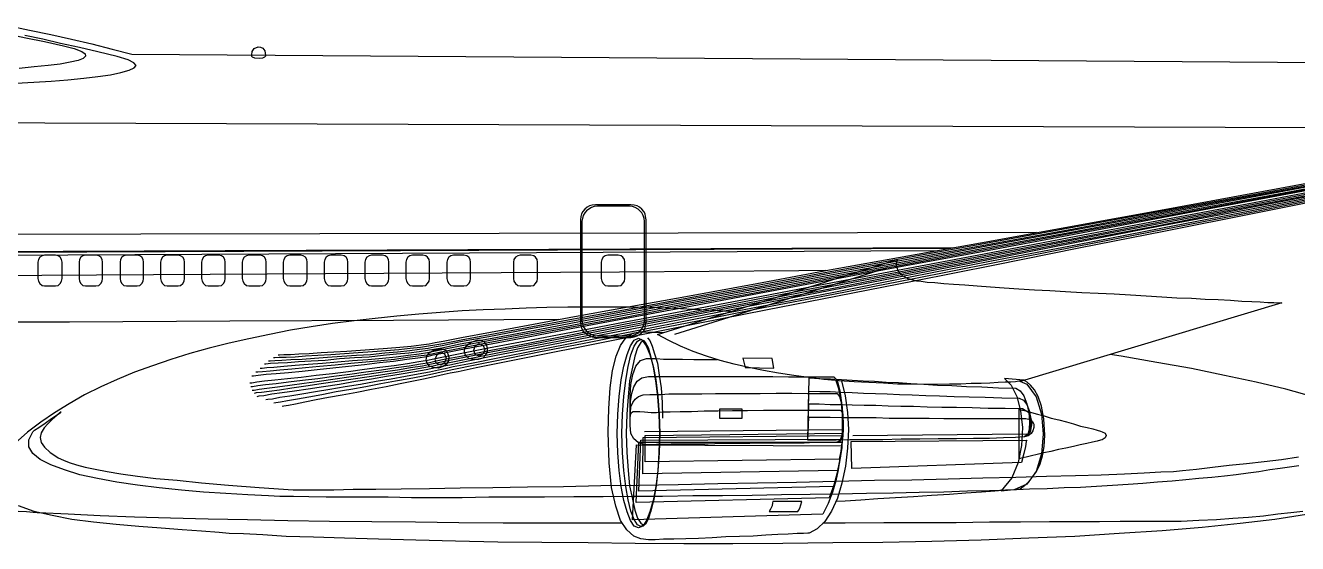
# Model space of a CAD drawing. Extents: x 895 to 2905, y -3 to 221.
# Drawn here: x 958.6 to 1027.1, y -3.1 to 24.8 of the extents above; entities that cross this region are included whole.
import ezdxf

# ---------------------------------------------------------------- set-up
doc = ezdxf.new("R2010")
doc.units = 0
doc.header["$MEASUREMENT"] = 0
doc.layers.get('0').update_dxf_attribs({"linetype": 'CONTINUOUS'})

msp = doc.modelspace()

# ---------------------------------------------------------------- linework, layer by layer
at = {"linetype": 'Continuous'}
for points in [[(957.664, 24.806), (958.832, 24.552), (959.976, 24.323), (961.094, 24.07), (962.187, 23.816), (963.279, 23.536), (964.346, 23.257), (1064.611, 22.552)], [(957.664, 24.806), (958.832, 24.552), (959.976, 24.323), (961.094, 24.07), (962.187, 23.816), (963.279, 23.536), (964.346, 23.257), (1064.611, 22.552)], [(957.664, 24.806), (958.832, 24.552), (959.976, 24.323), (961.094, 24.07), (962.187, 23.816), (963.279, 23.536), (964.346, 23.257), (1064.611, 22.552)], [(957.638, 24.348), (958.629, 24.146), (959.646, 23.943), (960.662, 23.714), (961.246, 23.562), (961.653, 23.409), (961.831, 23.282), (961.856, 23.155), (961.729, 23.028), (961.45, 22.926), (961.018, 22.825), (960.484, 22.723), (959.849, 22.647), (959.087, 22.571), (958.273, 22.494)], [(963.559, 23.13), (962.517, 23.384), (961.526, 23.612), (960.51, 23.841), (959.544, 24.07), (958.578, 24.272)], [(970.801, 23.155), (970.801, 23.231), (970.826, 23.409), (970.928, 23.562), (971.156, 23.663), (971.283, 23.638), (971.41, 23.587), (971.512, 23.435), (971.537, 23.181), (971.537, 23.155), (971.487, 23.104), (971.385, 23.053), (971.207, 23.028), (970.978, 23.053), (970.851, 23.104), (970.801, 23.13), (970.801, 23.155)], [(958.121, 21.707), (959.061, 21.758), (960.001, 21.808), (960.891, 21.885), (961.755, 21.961), (962.517, 22.062), (963.203, 22.139), (963.762, 22.266), (964.194, 22.393), (964.473, 22.52), (964.575, 22.647), (964.448, 22.799), (964.143, 22.952), (963.559, 23.13)], [(1047.69, 19.223), (905.853, 19.75)], [(971.487, 6.588), (971.563, 6.588), (971.817, 6.613), (972.224, 6.639), (972.732, 6.664), (973.316, 6.715), (974.002, 6.74), (974.765, 6.791), (975.527, 6.867), (976.34, 6.918), (977.128, 6.969), (977.89, 7.045), (978.601, 7.121), (979.262, 7.172), (979.821, 7.248), (980.278, 7.325), (980.609, 7.375), (981.041, 7.452), (982.032, 7.655), (983.556, 7.935), (985.589, 8.316), (988.079, 8.798), (990.976, 9.332), (994.254, 9.942), (997.862, 10.603), (1001.801, 11.339), (1005.968, 12.102), (1010.389, 12.94), (1014.989, 13.779), (1019.739, 14.668), (1024.593, 15.558), (1029.522, 16.472)], [(971.715, 6.74), (971.792, 6.74), (972.046, 6.766), (972.427, 6.791), (972.91, 6.816), (973.519, 6.842), (974.18, 6.893), (974.892, 6.944), (975.654, 6.994), (976.442, 7.045), (977.204, 7.096), (977.966, 7.172), (978.652, 7.223), (979.313, 7.299), (979.847, 7.375), (980.304, 7.426), (980.634, 7.503), (981.066, 7.579), (982.057, 7.782), (983.582, 8.062), (985.615, 8.443), (988.105, 8.9), (991.002, 9.434), (994.279, 10.044), (997.913, 10.704), (1001.826, 11.441), (1006.019, 12.203), (1010.44, 13.017), (1015.065, 13.855), (1019.815, 14.744), (1024.669, 15.634), (1029.624, 16.523)], [(971.969, 6.918), (972.046, 6.918), (972.274, 6.944), (972.655, 6.944), (973.138, 6.969), (973.697, 7.02), (974.358, 7.045), (975.069, 7.096), (975.806, 7.147), (976.543, 7.198), (977.306, 7.248), (978.042, 7.299), (978.728, 7.35), (979.338, 7.426), (979.897, 7.477), (980.329, 7.553), (980.66, 7.604), (981.092, 7.68), (982.083, 7.884), (983.633, 8.163), (985.64, 8.544), (988.13, 9.002), (991.052, 9.535), (994.33, 10.145), (997.964, 10.806), (1001.877, 11.543), (1006.095, 12.305), (1010.516, 13.118), (1015.116, 13.957), (1019.866, 14.821), (1024.745, 15.71), (1029.7, 16.625)], [(972.224, 7.071), (972.3, 7.071), (972.528, 7.096), (972.884, 7.096), (973.342, 7.121), (973.901, 7.147), (974.536, 7.198), (975.222, 7.223), (975.933, 7.274), (976.67, 7.325), (977.407, 7.375), (978.119, 7.426), (978.779, 7.477), (979.389, 7.528), (979.923, 7.604), (980.355, 7.655), (980.685, 7.731), (981.117, 7.807), (982.108, 8.011), (983.658, 8.29), (985.691, 8.671), (988.181, 9.129), (991.078, 9.662), (994.381, 10.247), (998.015, 10.907), (1001.928, 11.644), (1006.146, 12.407), (1010.567, 13.194), (1015.192, 14.033), (1019.943, 14.897), (1024.821, 15.786), (1029.776, 16.701)], [(1029.319, 16.117), (1024.415, 15.176), (1019.561, 14.262), (1014.836, 13.372), (1010.262, 12.483), (1005.866, 11.67), (1001.699, 10.882), (997.786, 10.12), (994.203, 9.434), (990.925, 8.824), (988.029, 8.265), (985.564, 7.807), (983.556, 7.426), (982.032, 7.121), (981.041, 6.918), (980.609, 6.842), (980.278, 6.766), (979.796, 6.689), (979.186, 6.588), (978.474, 6.486), (977.712, 6.385), (976.874, 6.283), (976.01, 6.156), (975.146, 6.054), (974.282, 5.953), (973.469, 5.851), (972.732, 5.775), (972.046, 5.698), (971.487, 5.648), (971.08, 5.597), (970.801, 5.546), (970.699, 5.546)], [(970.75, 5.368), (970.851, 5.368), (971.131, 5.419), (971.537, 5.47), (972.122, 5.521), (972.783, 5.622), (973.545, 5.698), (974.358, 5.8), (975.222, 5.927), (976.086, 6.029), (976.95, 6.156), (977.788, 6.257), (978.576, 6.385), (979.288, 6.486), (979.897, 6.588), (980.38, 6.664), (980.736, 6.74), (981.168, 6.842), (982.159, 7.02), (983.683, 7.325), (985.691, 7.706), (988.156, 8.189), (991.027, 8.748), (994.305, 9.357), (997.888, 10.044), (1001.801, 10.806), (1005.943, 11.594), (1010.339, 12.432), (1014.912, 13.296), (1019.638, 14.211), (1024.465, 15.126), (1029.37, 16.066)], [(1029.293, 16.218), (1024.389, 15.303), (1019.536, 14.389), (1014.811, 13.499), (1010.237, 12.635), (1005.841, 11.822), (1001.648, 11.035), (997.761, 10.298), (994.152, 9.612), (990.874, 9.002), (988.003, 8.468), (985.513, 7.985), (983.506, 7.604), (981.981, 7.325), (980.99, 7.121), (980.558, 7.045), (980.228, 6.969), (979.745, 6.893), (979.16, 6.816), (978.449, 6.715), (977.687, 6.639), (976.874, 6.537), (976.01, 6.435), (975.171, 6.359), (974.333, 6.257), (973.519, 6.181), (972.783, 6.105), (972.122, 6.054), (971.588, 6.003), (971.156, 5.953), (970.902, 5.927), (970.801, 5.927)], [(970.826, 5.165), (970.928, 5.165), (971.207, 5.216), (971.614, 5.266), (972.198, 5.343), (972.859, 5.444), (973.621, 5.546), (974.434, 5.648), (975.298, 5.775), (976.162, 5.902), (977.026, 6.029), (977.865, 6.156), (978.652, 6.257), (979.364, 6.385), (979.999, 6.486), (980.482, 6.588), (980.838, 6.664), (981.269, 6.74), (982.26, 6.944), (983.785, 7.248), (985.792, 7.63), (988.257, 8.112), (991.129, 8.671), (994.381, 9.281), (997.989, 9.967), (1001.877, 10.73), (1006.019, 11.517), (1010.415, 12.356), (1014.963, 13.245), (1019.688, 14.135), (1024.516, 15.049), (1029.42, 15.989)], [(970.953, 5.012), (971.055, 5.038), (971.334, 5.063), (971.741, 5.114), (972.3, 5.19), (972.96, 5.292), (973.723, 5.394), (974.536, 5.521), (975.4, 5.648), (976.264, 5.775), (977.128, 5.902), (977.966, 6.029), (978.754, 6.156), (979.465, 6.283), (980.075, 6.385), (980.583, 6.486), (980.939, 6.562), (981.371, 6.639), (982.362, 6.842), (983.861, 7.147), (985.869, 7.528), (988.333, 8.011), (991.205, 8.57), (994.457, 9.205), (998.065, 9.891), (1001.953, 10.628), (1006.095, 11.441), (1010.466, 12.28), (1015.039, 13.169), (1019.739, 14.058), (1024.542, 14.998), (1029.446, 15.939)], [(971.029, 6.156), (971.131, 6.156), (971.385, 6.181), (971.792, 6.207), (972.325, 6.257), (972.96, 6.308), (973.697, 6.385), (974.46, 6.461), (975.298, 6.537), (976.137, 6.613), (976.95, 6.689), (977.763, 6.766), (978.5, 6.842), (979.186, 6.944), (979.77, 7.02), (980.253, 7.071), (980.583, 7.147), (981.015, 7.223), (982.006, 7.426), (983.531, 7.731), (985.564, 8.112), (988.029, 8.57), (990.925, 9.103), (994.178, 9.739), (997.786, 10.399), (1001.699, 11.136), (1005.892, 11.924), (1010.288, 12.737), (1014.862, 13.601), (1019.612, 14.49), (1024.465, 15.38), (1029.37, 16.294)], [(971.105, 4.834), (971.207, 4.86), (971.461, 4.885), (971.893, 4.962), (972.452, 5.038), (973.113, 5.139), (973.85, 5.241), (974.663, 5.368), (975.527, 5.495), (976.391, 5.648), (977.255, 5.775), (978.068, 5.927), (978.856, 6.054), (979.592, 6.181), (980.202, 6.283), (980.71, 6.385), (981.066, 6.461), (981.473, 6.537), (982.464, 6.74), (983.963, 7.045), (985.97, 7.426), (988.41, 7.909), (991.281, 8.468), (994.508, 9.103), (998.091, 9.789), (1001.979, 10.552), (1006.12, 11.365), (1010.491, 12.203), (1015.039, 13.093), (1019.739, 14.008), (1024.567, 14.922), (1029.446, 15.862)], [(971.258, 6.359), (971.36, 6.359), (971.614, 6.385), (971.995, 6.41), (972.528, 6.461), (973.138, 6.512), (973.85, 6.562), (974.612, 6.613), (975.425, 6.689), (976.238, 6.766), (977.051, 6.816), (977.839, 6.893), (978.576, 6.969), (979.237, 7.045), (979.821, 7.121), (980.278, 7.198), (980.609, 7.274), (981.041, 7.35), (982.032, 7.553), (983.556, 7.833), (985.589, 8.214), (988.054, 8.671), (990.951, 9.23), (994.229, 9.84), (997.837, 10.501), (1001.75, 11.238), (1005.943, 12), (1010.339, 12.839), (1014.938, 13.677), (1019.688, 14.567), (1024.542, 15.456), (1029.471, 16.371)], [(971.563, 4.657), (971.665, 4.682), (971.919, 4.707), (972.325, 4.784), (972.859, 4.86), (973.494, 4.962), (974.231, 5.089), (975.019, 5.216), (975.832, 5.368), (976.67, 5.495), (977.509, 5.648), (978.322, 5.775), (979.084, 5.927), (979.77, 6.054), (980.38, 6.156), (980.863, 6.257), (981.219, 6.334), (981.651, 6.435), (982.642, 6.613), (984.141, 6.918), (986.148, 7.325), (988.588, 7.807), (991.459, 8.366), (994.711, 9.002), (998.269, 9.688), (1002.157, 10.45), (1006.273, 11.263), (1010.643, 12.127), (1015.192, 12.991), (1019.866, 13.906), (1024.669, 14.846), (1029.547, 15.812)], [(971.995, 4.479), (972.096, 4.504), (972.351, 4.53), (972.732, 4.606), (973.265, 4.707), (973.875, 4.809), (974.587, 4.936), (975.349, 5.089), (976.137, 5.216), (976.95, 5.368), (977.763, 5.521), (978.551, 5.673), (979.288, 5.8), (979.948, 5.927), (980.533, 6.054), (981.015, 6.156), (981.346, 6.232), (981.778, 6.308), (982.743, 6.512), (984.268, 6.816), (986.275, 7.223), (988.715, 7.706), (991.561, 8.265), (994.813, 8.9), (998.37, 9.612), (1002.233, 10.348), (1006.375, 11.162), (1010.72, 12.026), (1015.268, 12.915), (1019.943, 13.83), (1024.745, 14.77), (1029.598, 15.735)], [(972.452, 4.301), (972.528, 4.326), (972.783, 4.352), (973.164, 4.428), (973.672, 4.53), (974.282, 4.657), (974.942, 4.784), (975.679, 4.911), (976.467, 5.063), (977.255, 5.216), (978.042, 5.368), (978.805, 5.521), (979.516, 5.673), (980.151, 5.8), (980.71, 5.927), (981.168, 6.029), (981.498, 6.105), (981.93, 6.181), (982.896, 6.385), (984.42, 6.689), (986.402, 7.096), (988.842, 7.579), (991.713, 8.138), (994.94, 8.798), (998.497, 9.485), (1002.36, 10.247), (1006.476, 11.06), (1010.821, 11.924), (1015.344, 12.839), (1020.019, 13.753), (1024.796, 14.694), (1029.649, 15.659)], [(992.043, 11.339), (992.043, 14.338), (992.018, 14.516), (991.993, 14.668), (991.916, 14.795), (991.815, 14.922), (991.688, 15.024), (991.561, 15.1), (991.408, 15.126), (991.23, 15.151), (989.324, 15.151), (989.147, 15.126), (988.994, 15.1), (988.867, 15.024), (988.74, 14.922), (988.638, 14.795), (988.562, 14.668), (988.537, 14.516), (988.511, 14.338), (988.511, 11.339)], [(991.967, 11.339), (991.967, 14.262), (991.942, 14.414), (991.891, 14.567), (991.815, 14.719), (991.713, 14.821), (991.611, 14.922), (991.459, 14.998), (991.306, 15.049), (991.154, 15.075), (989.426, 15.075), (989.248, 15.049), (989.096, 14.998), (988.969, 14.922), (988.842, 14.821), (988.74, 14.719), (988.664, 14.567), (988.613, 14.414), (988.588, 14.262), (988.588, 11.289)], [(897.264, 14.008), (897.035, 13.728), (896.883, 13.423), (896.832, 13.118), (896.934, 12.813), (897.239, 12.559), (897.747, 12.33), (898.535, 12.203), (899.627, 12.153), (1007.763, 12.695)], [(896.807, 13.576), (896.603, 13.321), (896.502, 13.093), (896.527, 12.889), (896.705, 12.737), (897.061, 12.585), (897.645, 12.483), (898.458, 12.432), (899.576, 12.407), (1008.616, 12.847)], [(1013.075, 13.649), (897.264, 13.448)], [(940.791, 12.534), (1008.392, 12.807)], [(960.23, 10.78), (960.382, 10.806), (960.484, 10.907), (960.56, 11.035), (960.586, 11.187), (960.586, 12.051), (960.56, 12.203), (960.484, 12.33), (960.382, 12.407), (960.23, 12.432), (959.646, 12.432), (959.519, 12.407), (959.391, 12.33), (959.315, 12.203), (959.29, 12.051), (959.29, 11.187), (959.315, 11.035), (959.391, 10.907), (959.519, 10.806), (959.646, 10.78), (960.23, 10.78)], [(962.415, 10.78), (962.568, 10.806), (962.669, 10.907), (962.746, 11.035), (962.771, 11.187), (962.771, 12.051), (962.746, 12.203), (962.669, 12.33), (962.568, 12.407), (962.415, 12.432), (961.856, 12.432), (961.704, 12.407), (961.602, 12.33), (961.526, 12.203), (961.501, 12.051), (961.501, 11.187), (961.526, 11.035), (961.602, 10.907), (961.704, 10.806), (961.856, 10.78), (962.415, 10.78)], [(964.626, 10.78), (964.778, 10.806), (964.88, 10.907), (964.956, 11.035), (964.982, 11.187), (964.982, 12.051), (964.956, 12.203), (964.88, 12.33), (964.778, 12.407), (964.626, 12.432), (964.067, 12.432), (963.914, 12.407), (963.813, 12.33), (963.737, 12.203), (963.711, 12.051), (963.711, 11.187), (963.737, 11.035), (963.813, 10.907), (963.914, 10.806), (964.067, 10.78), (964.626, 10.78)], [(966.837, 10.78), (966.964, 10.806), (967.091, 10.907), (967.167, 11.035), (967.192, 11.187), (967.192, 12.051), (967.167, 12.203), (967.091, 12.33), (966.964, 12.407), (966.837, 12.432), (966.252, 12.432), (966.1, 12.407), (965.998, 12.33), (965.922, 12.203), (965.896, 12.051), (965.896, 11.187), (965.922, 11.035), (965.998, 10.907), (966.1, 10.806), (966.252, 10.78), (966.837, 10.78)], [(969.022, 10.78), (969.174, 10.806), (969.276, 10.907), (969.352, 11.035), (969.378, 11.187), (969.378, 12.051), (969.352, 12.203), (969.276, 12.33), (969.174, 12.407), (969.022, 12.432), (968.463, 12.432), (968.31, 12.407), (968.209, 12.33), (968.133, 12.203), (968.107, 12.051), (968.107, 11.187), (968.133, 11.035), (968.209, 10.907), (968.31, 10.806), (968.463, 10.78), (969.022, 10.78)], [(971.233, 10.78), (971.385, 10.806), (971.487, 10.907), (971.563, 11.035), (971.588, 11.187), (971.588, 12.051), (971.563, 12.203), (971.487, 12.33), (971.385, 12.407), (971.233, 12.432), (970.648, 12.432), (970.521, 12.407), (970.394, 12.33), (970.318, 12.203), (970.292, 12.051), (970.292, 11.187), (970.318, 11.035), (970.394, 10.907), (970.521, 10.806), (970.648, 10.78), (971.233, 10.78)], [(973.443, 10.78), (973.57, 10.806), (973.697, 10.907), (973.774, 11.035), (973.799, 11.187), (973.799, 12.051), (973.774, 12.203), (973.697, 12.33), (973.57, 12.407), (973.443, 12.432), (972.859, 12.432), (972.706, 12.407), (972.605, 12.33), (972.528, 12.203), (972.503, 12.051), (972.503, 11.187), (972.528, 11.035), (972.605, 10.907), (972.706, 10.806), (972.859, 10.78), (973.443, 10.78)], [(975.628, 10.78), (975.781, 10.806), (975.883, 10.907), (975.959, 11.035), (975.984, 11.187), (975.984, 12.051), (975.959, 12.203), (975.883, 12.33), (975.781, 12.407), (975.628, 12.432), (975.069, 12.432), (974.917, 12.407), (974.815, 12.33), (974.739, 12.203), (974.714, 12.051), (974.714, 11.187), (974.739, 11.035), (974.815, 10.907), (974.917, 10.806), (975.069, 10.78), (975.628, 10.78)], [(977.839, 10.78), (977.992, 10.806), (978.093, 10.907), (978.169, 11.035), (978.195, 11.187), (978.195, 12.051), (978.169, 12.203), (978.093, 12.33), (977.992, 12.407), (977.839, 12.432), (977.255, 12.432), (977.128, 12.407), (977.001, 12.33), (976.924, 12.203), (976.899, 12.051), (976.899, 11.187), (976.924, 11.035), (977.001, 10.907), (977.128, 10.806), (977.255, 10.78), (977.839, 10.78)], [(980.024, 10.78), (980.177, 10.806), (980.278, 10.907), (980.355, 11.035), (980.38, 11.187), (980.38, 12.051), (980.355, 12.203), (980.278, 12.33), (980.177, 12.407), (980.024, 12.432), (979.465, 12.432), (979.313, 12.407), (979.211, 12.33), (979.135, 12.203), (979.11, 12.051), (979.11, 11.187), (979.135, 11.035), (979.211, 10.907), (979.313, 10.806), (979.465, 10.78), (980.024, 10.78)], [(982.235, 10.78), (982.388, 10.806), (982.489, 10.907), (982.565, 11.035), (982.591, 11.187), (982.591, 12.051), (982.565, 12.203), (982.489, 12.33), (982.388, 12.407), (982.235, 12.432), (981.676, 12.432), (981.524, 12.407), (981.422, 12.33), (981.346, 12.203), (981.32, 12.051), (981.32, 11.187), (981.346, 11.035), (981.422, 10.907), (981.524, 10.806), (981.676, 10.78), (982.235, 10.78)], [(985.843, 10.78), (985.996, 10.806), (986.097, 10.907), (986.174, 11.035), (986.199, 11.187), (986.199, 12.051), (986.174, 12.203), (986.097, 12.33), (985.996, 12.407), (985.843, 12.432), (985.259, 12.432), (985.132, 12.407), (985.005, 12.33), (984.929, 12.203), (984.903, 12.051), (984.903, 11.187), (984.929, 11.035), (985.005, 10.907), (985.132, 10.806), (985.259, 10.78), (985.843, 10.78)], [(990.544, 10.78), (990.697, 10.806), (990.798, 10.907), (990.874, 11.035), (990.9, 11.187), (990.9, 12.051), (990.874, 12.203), (990.798, 12.33), (990.697, 12.407), (990.544, 12.432), (989.985, 12.432), (989.833, 12.407), (989.731, 12.33), (989.655, 12.203), (989.629, 12.051), (989.629, 11.187), (989.655, 11.035), (989.731, 10.907), (989.833, 10.806), (989.985, 10.78), (990.544, 10.78)], [(992.653, 8.163), (1005.561, 12.203), (1005.561, 12.153), (1005.536, 12.051), (1005.511, 11.898), (1005.561, 11.721), (1005.663, 11.517), (1005.841, 11.339), (1006.146, 11.187), (1006.603, 11.06), (1006.857, 11.035), (1007.188, 10.984), (1007.594, 10.958), (1008.077, 10.907), (1008.611, 10.882), (1009.22, 10.831), (1009.881, 10.78), (1010.593, 10.73), (1011.33, 10.679), (1012.117, 10.628), (1012.956, 10.577), (1013.794, 10.526), (1014.633, 10.476), (1015.522, 10.425), (1016.386, 10.399), (1017.25, 10.348), (1018.138, 10.298), (1018.977, 10.247), (1019.815, 10.196), (1020.629, 10.145), (1021.416, 10.12), (1022.153, 10.069), (1022.865, 10.044), (1023.525, 10.018), (1024.135, 9.967), (1024.669, 9.942), (1025.126, 9.916), (1025.533, 9.891), (1025.863, 9.891), (1026.092, 9.866), (1026.244, 9.866), (1026.295, 9.866), (1012.27, 5.648), (1012.219, 5.648), (1012.117, 5.648), (1011.939, 5.622), (1011.685, 5.597), (1011.38, 5.597), (1010.999, 5.571), (1010.567, 5.546), (1010.084, 5.521), (1009.551, 5.521), (1008.992, 5.495), (1008.382, 5.495), (1007.721, 5.47), (1007.035, 5.47), (1006.324, 5.495), (1005.587, 5.495), (1004.825, 5.546), (1004.037, 5.571), (1003.249, 5.622), (1002.436, 5.673), (1001.623, 5.749), (1000.81, 5.851), (999.997, 5.953), (999.184, 6.08), (998.37, 6.232), (997.583, 6.385), (996.795, 6.562), (996.033, 6.766), (995.296, 6.994), (994.584, 7.248), (993.898, 7.528), (993.263, 7.833), (992.653, 8.163)], [(1005.053, 11.746), (993.568, 8.163)], [(1001.702, 11.602), (1000.276, 11.594), (990.62, 11.517), (981.066, 11.467), (971.639, 11.416), (962.441, 11.365), (953.573, 11.314)], [(988.511, 11.339), (988.511, 8.824), (988.537, 8.671), (988.562, 8.519), (988.638, 8.366), (988.74, 8.265), (988.867, 8.163), (988.994, 8.087), (989.147, 8.036), (989.324, 8.011), (991.23, 8.011), (991.408, 8.036), (991.561, 8.087), (991.688, 8.163), (991.815, 8.265), (991.916, 8.366), (991.993, 8.519), (992.018, 8.671), (992.043, 8.824), (992.043, 11.339)], [(988.588, 11.289), (988.588, 8.926), (988.613, 8.748), (988.664, 8.595), (988.74, 8.468), (988.842, 8.341), (988.969, 8.239), (989.096, 8.163), (989.248, 8.112), (989.426, 8.087), (991.154, 8.087), (991.306, 8.112), (991.459, 8.163), (991.611, 8.239), (991.713, 8.341), (991.815, 8.468), (991.891, 8.595), (991.942, 8.748), (991.967, 8.926), (991.967, 11.339)], [(991.103, 9.637), (990.036, 9.637), (988.943, 9.637), (987.825, 9.637), (986.707, 9.612), (985.589, 9.586), (984.446, 9.535), (983.277, 9.485), (982.133, 9.434), (980.965, 9.357), (979.796, 9.256), (978.627, 9.154), (977.458, 9.027), (976.315, 8.9), (975.146, 8.748), (974.002, 8.57), (972.884, 8.392), (971.766, 8.163), (970.648, 7.935), (969.581, 7.706), (968.514, 7.426), (967.472, 7.147), (966.455, 6.816), (965.464, 6.486), (964.499, 6.13), (963.559, 5.749), (962.669, 5.343), (961.805, 4.911), (960.967, 4.428), (960.179, 3.945), (959.442, 3.437), (958.731, 2.903), (958.07, 2.319)], [(996.608, 9.401), (996.515, 9.408), (994.965, 9.485), (993.543, 9.561), (992.247, 9.612), (991.103, 9.637)], [(987.346, 8.976), (978.449, 8.926), (969.632, 8.875), (960.992, 8.824), (952.658, 8.824)], [(1002.571, 5.665), (1002.766, 4.86), (1002.893, 3.971), (1002.944, 3.056), (1002.893, 2.039), (1002.792, 1.074), (1002.588, 0.159), (1002.36, -0.654), (1002.029, -1.34), (1001.674, -1.899), (1001.267, -2.306), (1000.835, -2.534), (1000.759, -2.534), (1000.53, -2.56), (1000.175, -2.56), (999.692, -2.585), (999.133, -2.611), (998.497, -2.636), (997.811, -2.687), (997.075, -2.712), (996.338, -2.738), (995.601, -2.789), (994.864, -2.814), (994.178, -2.839), (993.543, -2.865), (992.983, -2.865), (992.526, -2.89), (992.17, -2.89), (991.764, -2.839), (991.383, -2.687), (991.002, -2.357), (990.671, -1.848), (990.417, -1.086), (990.188, -0.07), (990.061, 1.252), (990.011, 2.903), (990.036, 4.174), (990.112, 5.292), (990.239, 6.232), (990.442, 6.994), (990.671, 7.579), (990.951, 7.985), (991.306, 8.239), (991.688, 8.316)], [(991.688, 8.316), (991.738, 8.316), (991.916, 8.316), (992.17, 8.29), (992.526, 8.29), (992.958, 8.265), (992.976, 8.264)], [(982.921, 7.858), (983.124, 7.858), (983.302, 7.782), (983.429, 7.63), (983.48, 7.452), (983.48, 7.248), (983.404, 7.045), (983.251, 6.893), (982.997, 6.816), (982.718, 6.816), (982.489, 6.867), (982.337, 7.02), (982.26, 7.198), (982.26, 7.375), (982.388, 7.579), (982.591, 7.731), (982.921, 7.858)], [(983.048, 7.68), (983.277, 7.579), (983.353, 7.35), (983.277, 7.121), (983.048, 6.994), (982.845, 7.096), (982.769, 7.325), (982.845, 7.553), (983.048, 7.68)], [(990.493, 2.827), (990.519, 3.869), (990.595, 4.834), (990.697, 5.724), (990.849, 6.461), (991.027, 7.096), (991.205, 7.553), (991.408, 7.858), (991.637, 7.96), (991.84, 7.858), (992.043, 7.553), (992.247, 7.096), (992.424, 6.461), (992.577, 5.724), (992.679, 4.834), (992.755, 3.869), (992.78, 2.827), (992.755, 1.785), (992.679, 0.845), (992.577, -0.019), (992.424, -0.781), (992.247, -1.391), (992.069, -1.848), (991.865, -2.153), (991.637, -2.255), (991.408, -2.153), (991.205, -1.848), (991.027, -1.391), (990.849, -0.781), (990.697, -0.019), (990.595, 0.845), (990.519, 1.785), (990.493, 2.827)], [(990.747, 2.827), (990.773, 3.869), (990.849, 4.834), (990.951, 5.698), (991.078, 6.435), (991.23, 7.071), (991.408, 7.528), (991.586, 7.807), (991.764, 7.909), (991.942, 7.807), (992.094, 7.528), (992.272, 7.071), (992.424, 6.435), (992.577, 5.698), (992.679, 4.834), (992.755, 3.869), (992.78, 2.827), (992.755, 1.785), (992.679, 0.845), (992.577, -0.019), (992.45, -0.73), (992.297, -1.34), (992.12, -1.798), (991.942, -2.077), (991.764, -2.179), (991.586, -2.077), (991.408, -1.798), (991.23, -1.34), (991.078, -0.73), (990.951, -0.019), (990.849, 0.845), (990.773, 1.785), (990.747, 2.827)], [(991.916, -2.102), (992.043, -2.001), (992.196, -1.721), (992.323, -1.289), (992.475, -0.705), (992.602, 0.007), (992.704, 0.845), (992.755, 1.811), (992.78, 2.827), (992.755, 3.869), (992.679, 4.809), (992.577, 5.673), (992.45, 6.41), (992.297, 6.994), (992.17, 7.452), (992.018, 7.731), (991.916, 7.833), (991.764, 7.731), (991.586, 7.452), (991.433, 6.994), (991.306, 6.41), (991.154, 5.673), (991.078, 4.809), (991.002, 3.869), (990.976, 2.827), (991.002, 1.811), (991.078, 0.845), (991.154, 0.007), (991.306, -0.705), (991.433, -1.289), (991.586, -1.721), (991.764, -2.001), (991.916, -2.102)], [(992.12, 7.985), (992.247, 7.833), (992.374, 7.528), (992.501, 7.121), (992.653, 6.613), (992.755, 5.978), (992.856, 5.292), (992.907, 4.504), (992.933, 3.666)], [(980.914, 7.401), (981.117, 7.375), (981.269, 7.299), (981.371, 7.121), (981.422, 6.944), (981.397, 6.74), (981.295, 6.562), (981.117, 6.435), (980.863, 6.359), (980.583, 6.385), (980.38, 6.461), (980.253, 6.613), (980.202, 6.791), (980.228, 6.994), (980.355, 7.172), (980.583, 7.299), (980.914, 7.401)], [(980.99, 7.223), (981.193, 7.121), (981.269, 6.893), (981.193, 6.639), (980.99, 6.512), (980.736, 6.613), (980.685, 6.842), (980.787, 7.096), (980.99, 7.223)], [(1002.261, 5.69), (1002.385, 5.317), (1002.538, 4.657), (1002.614, 3.869), (1002.614, 2.929), (1002.588, 2.725), (1002.512, 2.522), (1002.411, 2.395), (1002.284, 2.344), (1002.207, 2.344), (1001.953, 2.344), (1001.597, 2.344), (1001.089, 2.344), (1000.53, 2.319), (999.87, 2.319), (999.133, 2.319), (998.396, 2.319), (997.608, 2.293), (996.846, 2.293), (996.109, 2.293), (995.397, 2.268), (994.762, 2.268), (994.203, 2.268), (993.72, 2.268), (993.39, 2.268), (992.983, 2.243), (992.602, 2.243), (992.221, 2.217), (991.891, 2.243), (991.611, 2.344), (991.383, 2.548), (991.23, 2.827), (991.179, 3.284), (991.179, 3.742), (991.179, 4.275), (991.179, 4.885), (991.23, 5.47), (991.332, 6.003), (991.484, 6.461), (991.738, 6.766), (992.069, 6.867), (992.12, 6.867), (992.323, 6.867), (992.602, 6.867), (992.983, 6.842), (993.466, 6.842), (994, 6.842), (994.61, 6.816), (995.296, 6.816), (995.871, 6.816)], [(998.828, 6.867), (997.252, 6.893), (997.379, 6.385), (998.929, 6.359), (998.828, 6.867)], [(1027.972, 4.809), (1026.498, 5.216), (1024.897, 5.597), (1023.195, 5.953), (1021.416, 6.334), (1019.561, 6.664), (1017.63, 6.994), (1017.047, 7.085)], [(1002.157, 5.876), (1002.334, 5.698), (1002.487, 5.139), (1002.614, 4.225), (1002.614, 2.954), (1002.588, 2.751), (1002.538, 2.548), (1002.436, 2.395), (1002.284, 2.344), (1002.207, 2.344), (1001.953, 2.344), (1001.597, 2.344), (1001.089, 2.344), (1000.53, 2.319), (999.87, 2.319), (999.133, 2.319), (998.396, 2.319), (997.608, 2.293), (996.846, 2.293), (996.109, 2.293), (995.397, 2.268), (994.762, 2.268), (994.203, 2.268), (993.72, 2.268), (993.39, 2.268), (992.983, 2.243), (992.602, 2.243), (992.221, 2.217), (991.891, 2.243), (991.611, 2.344), (991.383, 2.548), (991.23, 2.827), (991.179, 3.284), (991.179, 3.691), (991.179, 4.123), (991.205, 4.58), (991.281, 4.987), (991.383, 5.343), (991.561, 5.648), (991.815, 5.825), (992.17, 5.902), (992.247, 5.902), (992.424, 5.902), (992.755, 5.902), (993.161, 5.902), (993.67, 5.902), (994.254, 5.902), (994.915, 5.902), (995.652, 5.902), (996.414, 5.902), (997.202, 5.902), (998.04, 5.902), (998.879, 5.902), (999.717, 5.876), (1000.556, 5.876), (1001.369, 5.876), (1002.157, 5.876)], [(1011.965, 5.266), (1012.193, 5.139), (1012.397, 4.86), (1012.549, 4.428), (1012.651, 3.971), (1012.702, 3.488), (1012.676, 3.056), (1012.6, 2.776), (1012.422, 2.649), (1011.939, 2.624), (1011.304, 2.598), (1010.542, 2.573), (1009.678, 2.573), (1008.763, 2.548), (1007.772, 2.548), (1006.781, 2.522), (1005.79, 2.522), (1004.799, 2.497), (1003.884, 2.497), (1003.02, 2.497), (1002.284, 2.471), (1001.648, 2.471), (1001.166, 2.471), (1000.861, 2.471), (1000.759, 2.471), (1000.835, 5.825), (1001.394, 5.8), (1001.979, 5.775), (1002.563, 5.749), (1003.147, 5.698), (1003.732, 5.673), (1004.342, 5.648), (1004.977, 5.597), (1005.638, 5.571), (1006.298, 5.521), (1007.01, 5.495), (1007.747, 5.444), (1008.509, 5.419), (1009.297, 5.368), (1010.135, 5.343), (1011.025, 5.292), (1011.965, 5.266)], [(1012.174, 5.648), (1012.549, 5.495), (1013.057, 4.809), (1013.337, 3.869), (1013.439, 2.802), (1013.337, 1.734), (1013.057, 0.794), (1012.549, 0.108), (1011.863, -0.197), (1011.406, -0.222), (1010.821, -0.273), (1010.11, -0.324), (1009.271, -0.375), (1008.382, -0.451), (1007.416, -0.502), (1006.451, -0.578), (1005.485, -0.629), (1004.52, -0.679), (1003.605, -0.756), (1002.766, -0.807), (1002.278, -0.823)], [(1011.355, 5.8), (1011.711, 5.444), (1012.016, 4.834), (1012.219, 4.047), (1012.321, 3.157), (1012.27, 2.192), (1012.092, 1.277), (1011.736, 0.439), (1011.177, -0.248), (1012.193, -0.146), (1012.422, 0.032), (1012.651, 0.235), (1012.88, 0.515), (1013.083, 0.82), (1013.261, 1.201), (1013.388, 1.633), (1013.489, 2.141), (1013.515, 2.751), (1013.464, 3.615), (1013.337, 4.301), (1013.159, 4.834), (1012.956, 5.19), (1012.752, 5.444), (1012.575, 5.597), (1012.448, 5.673), (1012.397, 5.698), (1011.355, 5.8)], [(1002.334, 4.987), (1002.461, 4.834), (1002.563, 4.453), (1002.639, 3.818), (1002.639, 2.98), (1002.614, 2.751), (1002.563, 2.548), (1002.461, 2.395), (1002.309, 2.344), (1002.233, 2.344), (1001.979, 2.344), (1001.623, 2.344), (1001.115, 2.344), (1000.53, 2.319), (999.87, 2.319), (999.158, 2.319), (998.396, 2.319), (997.634, 2.293), (996.871, 2.293), (996.109, 2.293), (995.397, 2.268), (994.762, 2.268), (994.203, 2.268), (993.746, 2.268), (993.39, 2.268), (992.983, 2.243), (992.602, 2.243), (992.221, 2.217), (991.891, 2.243), (991.611, 2.344), (991.383, 2.548), (991.23, 2.827), (991.179, 3.284), (991.179, 3.666), (991.205, 3.971), (991.23, 4.275), (991.332, 4.504), (991.459, 4.682), (991.637, 4.834), (991.891, 4.911), (992.247, 4.936), (992.323, 4.936), (992.526, 4.936), (992.831, 4.936), (993.263, 4.962), (993.771, 4.962), (994.381, 4.962), (995.042, 4.962), (995.779, 4.987), (996.541, 4.987), (997.379, 4.987), (998.193, 4.987), (999.056, 5.012), (999.895, 5.012), (1000.734, 4.987), (1001.547, 4.987), (1002.334, 4.987)], [(1012.143, 4.733), (1012.371, 4.631), (1012.549, 4.403), (1012.676, 4.072), (1012.752, 3.691), (1012.752, 3.31), (1012.702, 2.98), (1012.6, 2.751), (1012.422, 2.649), (1011.939, 2.624), (1011.304, 2.598), (1010.542, 2.573), (1009.678, 2.573), (1008.763, 2.548), (1007.772, 2.548), (1006.781, 2.522), (1005.79, 2.522), (1004.799, 2.497), (1003.884, 2.497), (1003.02, 2.497), (1002.284, 2.471), (1001.648, 2.471), (1001.166, 2.471), (1000.861, 2.471), (1000.759, 2.471), (1000.81, 5.114), (1001.394, 5.089), (1001.953, 5.089), (1002.538, 5.063), (1003.147, 5.038), (1003.757, 5.012), (1004.393, 4.987), (1005.028, 4.962), (1005.688, 4.936), (1006.375, 4.911), (1007.111, 4.885), (1007.848, 4.86), (1008.636, 4.834), (1009.449, 4.809), (1010.313, 4.784), (1011.202, 4.758), (1012.143, 4.733)], [(997.227, 4.148), (996.007, 4.148), (996.007, 3.666), (997.227, 3.666), (997.227, 4.148)], [(1012.321, 4.174), (1012.702, 3.945), (1012.829, 3.412), (1012.727, 2.903), (1012.422, 2.649), (1011.939, 2.624), (1011.304, 2.598), (1010.542, 2.573), (1009.678, 2.573), (1008.763, 2.548), (1007.772, 2.548), (1006.781, 2.522), (1005.79, 2.522), (1004.799, 2.497), (1003.884, 2.497), (1003.02, 2.497), (1002.284, 2.471), (1001.648, 2.471), (1001.166, 2.471), (1000.861, 2.471), (1000.759, 2.471), (1000.81, 4.428), (1001.369, 4.428), (1001.953, 4.403), (1002.563, 4.403), (1003.147, 4.377), (1003.783, 4.352), (1004.418, 4.352), (1005.079, 4.326), (1005.765, 4.301), (1006.451, 4.301), (1007.188, 4.275), (1007.975, 4.25), (1008.763, 4.25), (1009.602, 4.225), (1010.466, 4.199), (1011.38, 4.199), (1012.321, 4.174)], [(1012.143, 4.148), (1012.193, 4.123), (1012.321, 4.098), (1012.524, 4.047), (1012.803, 3.971), (1013.134, 3.869), (1013.489, 3.793), (1013.871, 3.666), (1014.277, 3.564), (1014.684, 3.462), (1015.065, 3.361), (1015.446, 3.234), (1015.802, 3.157), (1016.107, 3.081), (1016.335, 3.005), (1016.513, 2.954), (1016.615, 2.929), (1016.767, 2.853), (1016.818, 2.725), (1016.767, 2.598), (1016.615, 2.497), (1016.513, 2.471), (1016.335, 2.421), (1016.081, 2.37), (1015.776, 2.293), (1015.421, 2.217), (1015.065, 2.141), (1014.658, 2.039), (1014.252, 1.963), (1013.845, 1.862), (1013.464, 1.785), (1013.108, 1.709), (1012.803, 1.633), (1012.524, 1.557), (1012.321, 1.531), (1012.193, 1.48), (1012.143, 1.48), (1012.143, 4.148)], [(1027.21, 1.099), (1026.702, 1.023), (1026.193, 0.947), (1025.634, 0.871), (1025.05, 0.769), (1024.465, 0.693), (1023.83, 0.616), (1023.195, 0.54), (1022.509, 0.464), (1021.823, 0.413), (1021.111, 0.337), (1020.374, 0.261), (1019.587, 0.21), (1018.799, 0.134), (1018.011, 0.083), (1017.174, 0.032), (1016.31, -0.019), (1015.446, -0.07), (1014.557, -0.095), (1013.642, -0.146), (1012.702, -0.171), (1011.66, -0.222), (1010.542, -0.248), (1009.348, -0.273), (1008.077, -0.324), (1006.756, -0.349), (1005.358, -0.375), (1003.91, -0.4), (1002.411, -0.425), (1000.886, -0.451), (999.336, -0.476), (997.761, -0.502), (996.16, -0.527), (994.559, -0.527), (992.933, -0.552), (991.332, -0.552), (989.731, -0.578), (988.156, -0.578), (986.58, -0.603), (985.056, -0.603), (983.582, -0.603), (982.133, -0.629), (980.736, -0.629), (979.415, -0.629), (978.144, -0.603), (976.95, -0.603), (975.857, -0.603), (974.815, -0.603), (973.875, -0.578), (973.062, -0.552), (972.325, -0.552), (971.715, -0.527), (970.597, -0.476), (969.403, -0.4), (968.209, -0.324), (967.014, -0.222), (965.82, -0.095), (964.651, 0.057), (963.533, 0.21), (962.491, 0.413), (961.551, 0.616), (960.713, 0.871), (959.976, 1.15), (959.417, 1.43), (959.01, 1.76), (958.807, 2.116), (958.807, 2.497), (959.01, 2.929), (959.112, 3.005), (959.341, 3.157), (959.671, 3.386), (960.027, 3.64), (960.332, 3.844), (960.51, 3.971), (960.535, 3.996), (960.332, 3.818)], [(960.332, 3.818), (960.052, 3.589), (959.823, 3.361), (959.62, 3.132), (959.468, 2.878), (959.417, 2.624), (959.468, 2.344), (959.646, 2.09), (959.95, 1.811), (960.154, 1.684), (960.382, 1.531), (960.662, 1.404), (960.967, 1.277), (961.373, 1.15), (961.831, 1.023), (962.364, 0.921), (963.025, 0.794), (963.762, 0.667), (964.651, 0.54), (965.642, 0.413), (966.786, 0.312), (968.107, 0.184), (969.555, 0.057), (971.207, -0.07), (973.037, -0.197), (973.24, -0.197), (973.697, -0.197), (974.358, -0.197), (975.222, -0.197), (976.264, -0.171), (977.483, -0.171), (978.856, -0.146), (980.38, -0.12), (982.032, -0.095), (983.785, -0.07), (985.665, -0.044), (987.597, -0.019), (989.604, 0.032), (991.662, 0.057), (993.771, 0.083), (995.906, 0.134), (998.04, 0.184), (1000.149, 0.21), (1002.258, 0.261), (1004.342, 0.312), (1006.349, 0.337), (1008.306, 0.388), (1010.186, 0.439), (1011.965, 0.489), (1013.616, 0.54), (1015.166, 0.566), (1016.564, 0.616), (1017.808, 0.667), (1018.875, 0.718), (1019.765, 0.769), (1020.451, 0.794), (1020.933, 0.845), (1021.696, 0.921), (1022.56, 1.023), (1023.449, 1.125), (1024.389, 1.226), (1025.329, 1.328), (1026.27, 1.43), (1027.184, 1.582)], [(992.323, 3.971), (992.399, 3.971), (992.602, 3.971), (992.907, 3.996), (993.339, 3.996), (993.873, 4.021), (994.483, 4.021), (995.169, 4.047), (995.906, 4.047), (996.693, 4.072), (997.506, 4.072), (998.37, 4.098), (999.209, 4.098), (1000.073, 4.098), (1000.911, 4.098), (1001.725, 4.098), (1002.512, 4.098), (1002.588, 3.996), (1002.639, 3.742), (1002.665, 3.386), (1002.665, 3.005), (1002.639, 2.776), (1002.588, 2.573), (1002.487, 2.421), (1002.334, 2.344), (1002.258, 2.344), (1002.004, 2.344), (1001.623, 2.344), (1001.14, 2.344), (1000.556, 2.319), (999.895, 2.319), (999.184, 2.319), (998.421, 2.319), (997.634, 2.293), (996.871, 2.293), (996.109, 2.293), (995.397, 2.268), (994.762, 2.268), (994.203, 2.268), (993.746, 2.268), (993.39, 2.268), (992.983, 2.243), (992.602, 2.243), (992.221, 2.217), (991.891, 2.243), (991.611, 2.344), (991.383, 2.548), (991.23, 2.827), (991.179, 3.284), (991.179, 3.615), (991.205, 3.844), (991.256, 3.971), (991.357, 4.021), (991.51, 4.021), (991.713, 4.021), (991.967, 3.996), (992.323, 3.971)], [(1000.81, 3.716), (1001.369, 3.716), (1001.953, 3.716), (1002.563, 3.691), (1003.173, 3.691), (1003.783, 3.691), (1004.443, 3.691), (1005.129, 3.666), (1005.816, 3.666), (1006.527, 3.666), (1007.289, 3.666), (1008.077, 3.64), (1008.89, 3.64), (1009.729, 3.64), (1010.618, 3.64), (1011.533, 3.64), (1012.498, 3.64), (1012.727, 3.589), (1012.854, 3.488), (1012.93, 3.335), (1012.93, 3.157), (1012.88, 2.98), (1012.778, 2.827), (1012.625, 2.7), (1012.422, 2.649), (1011.939, 2.624), (1011.304, 2.598), (1010.542, 2.573), (1009.678, 2.573), (1008.763, 2.548), (1007.772, 2.548), (1006.781, 2.522), (1005.79, 2.522), (1004.799, 2.497), (1003.884, 2.497), (1003.02, 2.497), (1002.284, 2.471), (1001.648, 2.471), (1001.166, 2.471), (1000.861, 2.471), (1000.759, 2.471), (1000.81, 3.716)], [(1002.588, 3.03), (991.967, 2.929)], [(991.993, 1.303), (991.993, 2.725), (1002.639, 2.853), (1002.639, 2.7), (1002.588, 2.344), (1002.538, 1.887), (1002.436, 1.455), (991.993, 1.303)], [(1012.549, 2.802), (1003.173, 2.7)], [(1002.563, 2.166), (1002.563, 2.065), (1002.538, 1.785), (1002.461, 1.379), (1002.385, 0.871), (1002.258, 0.286), (1002.08, -0.324), (1001.852, -0.934), (1001.572, -1.518), (991.306, -1.823), (991.535, 2.217), (1002.563, 2.166)], [(1001.902, -0.629), (991.51, -0.883), (991.662, 2.37), (1002.588, 2.37), (1002.563, 2.065), (1002.461, 1.303), (1002.258, 0.337), (1001.902, -0.629)], [(1002.131, -0.019), (991.662, -0.273), (991.764, 2.471), (1002.614, 2.522), (1002.588, 2.268), (1002.512, 1.607), (1002.36, 0.794), (1002.131, -0.019)], [(991.865, 0.667), (991.891, 2.624), (1002.639, 2.725), (1002.614, 2.522), (1002.588, 2.065), (1002.487, 1.43), (1002.36, 0.845), (991.865, 0.667)], [(1003.122, 0.947), (1003.097, 2.395), (1012.549, 2.471), (1012.524, 2.395), (1012.473, 2.141), (1012.397, 1.76), (1012.27, 1.277), (1003.122, 0.947)], [(958.223, -1.035), (959.061, -1.34), (960.052, -1.569), (961.119, -1.772), (962.288, -1.925), (963.508, -2.052), (964.728, -2.153), (965.922, -2.255), (967.065, -2.331), (968.107, -2.407), (969.047, -2.484), (969.581, -2.534), (970.369, -2.56), (971.41, -2.611), (972.655, -2.687), (974.129, -2.738), (975.806, -2.789), (977.636, -2.839), (979.643, -2.89), (981.778, -2.941), (984.065, -2.992), (986.428, -3.017), (988.918, -3.043), (991.459, -3.068), (994.076, -3.093), (996.719, -3.093), (999.412, -3.068), (1002.106, -3.043), (1004.799, -3.017), (1007.442, -2.966), (1010.084, -2.89), (1012.651, -2.789), (1015.141, -2.687), (1017.529, -2.534), (1019.841, -2.382), (1022.001, -2.204), (1024.034, -2.001), (1025.914, -1.772), (1027.616, -1.518)], [(990.77, -2.001), (989.096, -2.001), (986.733, -2.001), (984.344, -2.001), (981.956, -1.975), (979.618, -1.95), (977.28, -1.925), (974.993, -1.899), (972.757, -1.874), (970.572, -1.823), (968.463, -1.772), (966.43, -1.721), (964.499, -1.67), (962.644, -1.594), (960.916, -1.518), (959.315, -1.442), (959.239, -1.442), (959.036, -1.416), (958.68, -1.391), (958.223, -1.366)], [(998.879, -0.832), (998.853, -0.908), (998.828, -1.061), (998.752, -1.238), (998.675, -1.366), (1000.225, -1.366), (1000.251, -1.315), (1000.327, -1.188), (1000.378, -1.01), (1000.429, -0.832), (998.879, -0.832)], [(1027.413, -1.366), (1026.778, -1.442), (1026.066, -1.518), (1025.304, -1.62), (1024.491, -1.696), (1023.652, -1.747), (1022.763, -1.823), (1021.823, -1.848), (1020.857, -1.899), (1019.892, -1.899), (1019.307, -1.899), (1018.52, -1.899), (1017.579, -1.899), (1016.462, -1.925), (1015.192, -1.925), (1013.769, -1.925), (1012.219, -1.95), (1010.542, -1.95), (1008.738, -1.975), (1006.832, -1.975), (1004.85, -1.975), (1002.766, -2.001), (1001.572, -2.001)]]:
    msp.add_lwpolyline(points, dxfattribs=at)

doc.saveas('drawing.dxf')
